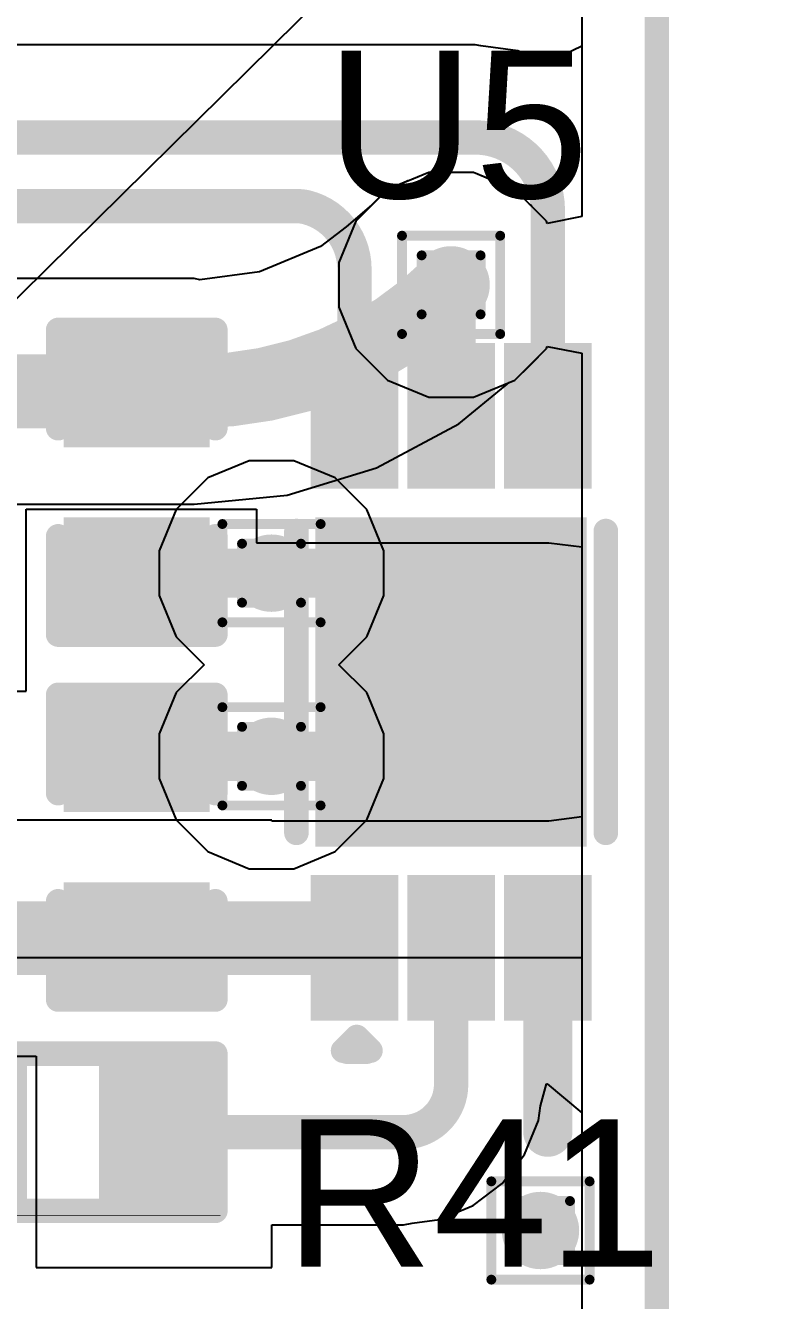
# Model space of a CAD drawing. Header units: inches. Extents: x -12 to 5357, y -8 to 5291.
# Drawn here: x 42.74 to 46.59, y 44.41 to 51 of the extents above; entities that cross this region are included whole.
import ezdxf

# ---------------------------------------------------------------- set-up
doc = ezdxf.new("R2010")
doc.units = ezdxf.units.IN
for name, color, linetype in [('Board Outline', 216, 'Continuous'), ('Bottom Layer', 5, 'Continuous'), ('Drill Drawing', 1, 'Continuous'), ('Ground', 16, 'Continuous'), ('Power', 76, 'Continuous'), ('Top Layer', 1, 'Continuous'), ('Top Overlay', 2, 'Continuous'), ('Top Paste', 8, 'Continuous'), ('Top Solder', 216, 'Continuous'), ('Via Holes', 16, 'Continuous')]:
    doc.layers.add(name, color=color, linetype=linetype)
doc.styles.add('Arial', font='', dxfattribs={"height": 0.2})
doc.styles.get('Arial').set_extended_font_data('Arial')

# ---------------------------------------------------------------- blocks, each defined once
blk = doc.blocks.new('6_WSOF_18')
at = {"layer": 'Top Layer'}
for points in [[(-1.65, 0.625), (-1.1, 0.625), (-1.1, 0.375), (-1.65, 0.375)], [(-0.75, 0.6), (0.75, 0.6), (0.75, -0.6), (-0.75, -0.6)], [(1.1, 0.625), (1.65, 0.625), (1.65, 0.375), (1.1, 0.375)], [(-1.65, 0.125), (-1.1, 0.125), (-1.1, -0.125), (-1.65, -0.125)], [(1.1, 0.125), (1.65, 0.125), (1.65, -0.125), (1.1, -0.125)], [(-1.65, -0.375), (-1.1, -0.375), (-1.1, -0.625), (-1.65, -0.625)], [(1.1, -0.375), (1.65, -0.375), (1.65, -0.625), (1.1, -0.625)]]:
    blk.add_hatch(color=1, dxfattribs=at).paths.add_polyline_path(points)
at = {"layer": 'Top Paste'}
for points in [[(-1.65, 0.625), (-1.1, 0.625), (-1.1, 0.375), (-1.65, 0.375)], [(-0.75, 0.6), (0.75, 0.6), (0.75, -0.6), (-0.75, -0.6)], [(1.1, 0.625), (1.65, 0.625), (1.65, 0.375), (1.1, 0.375)], [(-1.65, 0.125), (-1.1, 0.125), (-1.1, -0.125), (-1.65, -0.125)], [(1.1, 0.125), (1.65, 0.125), (1.65, -0.125), (1.1, -0.125)], [(-1.65, -0.375), (-1.1, -0.375), (-1.1, -0.625), (-1.65, -0.625)], [(1.1, -0.375), (1.65, -0.375), (1.65, -0.625), (1.1, -0.625)]]:
    blk.add_hatch(color=8, dxfattribs=at).paths.add_polyline_path(points)
at = {"layer": 'Top Solder'}
for points in [[(-1.7516, 0.7266), (-0.9984, 0.7266), (-0.9984, 0.2734), (-1.7516, 0.2734)], [(0.9984, 0.7266), (1.7516, 0.7266), (1.7516, 0.2734), (0.9984, 0.2734)], [(-0.8516, 0.7016), (0.8516, 0.7016), (0.8516, -0.7016), (-0.8516, -0.7016)], [(-1.7516, 0.2266), (-0.9984, 0.2266), (-0.9984, -0.2266), (-1.7516, -0.2266)], [(0.9984, 0.2266), (1.7516, 0.2266), (1.7516, -0.2266), (0.9984, -0.2266)], [(-1.7516, -0.2734), (-0.9984, -0.2734), (-0.9984, -0.7266), (-1.7516, -0.7266)], [(0.9984, -0.2734), (1.7516, -0.2734), (1.7516, -0.7266), (0.9984, -0.7266)]]:
    blk.add_hatch(color=216, dxfattribs=at).paths.add_polyline_path(points)
at = {"layer": 'Top Overlay'}
for points in [[(-0.78, 0.8, 0.127, 0.127, 0), (0.78, 0.8, 0.127, 0.127, 0)], [(-1.9114, 0.5372, 0.127, 0.127, 0), (-1.9114, 0.4372, 0.127, 0.127, 0)], [(-1.9059, 0.5587, 0.127, 0.127, 0), (-1.8352, 0.488, 0.127, 0.127, 0)], [(-1.8352, 0.488, 0.127, 0.127, 0), (-1.9059, 0.4173, 0.127, 0.127, 0)], [(0.78, -0.8, 0.127, 0.127, 0), (-0.78, -0.8, 0.127, 0.127, 0)]]:
    blk.add_lwpolyline(points, format="xyseb", dxfattribs=at)
for points in [[(-0.8118, 0.8, 0.0635, 0.0635, 1), (-0.7483, 0.8, 0.0635, 0.0635, 1)], [(0.7483, 0.8, 0.0635, 0.0635, 1), (0.8118, 0.8, 0.0635, 0.0635, 1)], [(-1.9432, 0.5372, 0.0635, 0.0635, 1), (-1.8797, 0.5372, 0.0635, 0.0635, 1)], [(-1.9377, 0.5587, 0.0635, 0.0635, 1), (-1.8742, 0.5587, 0.0635, 0.0635, 1)], [(-1.867, 0.488, 0.0635, 0.0635, 1), (-1.8035, 0.488, 0.0635, 0.0635, 1)], [(-1.867, 0.488, 0.0635, 0.0635, 1), (-1.8035, 0.488, 0.0635, 0.0635, 1)], [(-1.9431, 0.4372, 0.0635, 0.0635, 1), (-1.8796, 0.4372, 0.0635, 0.0635, 1)], [(-1.9377, 0.4173, 0.0635, 0.0635, 1), (-1.8742, 0.4173, 0.0635, 0.0635, 1)], [(-0.8118, -0.8, 0.0635, 0.0635, 1), (-0.7483, -0.8, 0.0635, 0.0635, 1)], [(0.7483, -0.8, 0.0635, 0.0635, 1), (0.8118, -0.8, 0.0635, 0.0635, 1)]]:
    blk.add_lwpolyline(points, format="xyseb", close=True, dxfattribs=at)
blk = doc.blocks.new('14_VSON__4_3__20')
at = {"layer": 'Top Solder'}
blk.add_line((-0.8678, -2.2778), (-5350.8161, -5279.0699), dxfattribs=at)
blk = doc.blocks.new('R___0402_29')
at = {"layer": 'Top Layer'}
for points in [[(-0.6985, -0.3175), (-0.6985, 0.3175), (-0.2413, 0.3175), (-0.2413, -0.3175)], [(0.2413, -0.3175), (0.2413, 0.3175), (0.6985, 0.3175), (0.6985, -0.3175)]]:
    blk.add_hatch(color=1, dxfattribs=at).paths.add_polyline_path(points)
at = {"layer": 'Top Paste'}
for points in [[(-0.6985, -0.3175), (-0.6985, 0.3175), (-0.2413, 0.3175), (-0.2413, -0.3175)], [(0.2413, -0.3175), (0.2413, 0.3175), (0.6985, 0.3175), (0.6985, -0.3175)]]:
    blk.add_hatch(color=8, dxfattribs=at).paths.add_polyline_path(points)
at = {"layer": 'Top Solder'}
for points in [[(-0.7535, -0.3725), (-0.7535, 0.3725), (-0.1863, 0.3725), (-0.1863, -0.3725)], [(0.1863, -0.3725), (0.1863, 0.3725), (0.7535, 0.3725), (0.7535, -0.3725)]]:
    blk.add_hatch(color=216, dxfattribs=at).paths.add_polyline_path(points)
at = {"layer": 'Top Overlay'}
for points in [[(-0.7874, 0.4064, 0.127, 0.127, 0), (-0.7874, -0.4064, 0.127, 0.127, 0)], [(-0.7874, 0.4064, 0.127, 0.127, 0), (0.7874, 0.4064, 0.127, 0.127, 0)], [(0.7874, 0.4064, 0.127, 0.127, 0), (0.7874, -0.4064, 0.127, 0.127, 0)], [(-0.7874, -0.4064, 0.127, 0.127, 0), (0.7874, -0.4064, 0.127, 0.127, 0)], [(-0.8128, -0.4318, 0.00323, 0.00323, 0), (0.8128, -0.4318, 0.00323, 0.00323, 0)]]:
    blk.add_lwpolyline(points, format="xyseb", dxfattribs=at)
for points in [[(-0.8192, 0.4064, 0.0635, 0.0635, 1), (-0.7557, 0.4064, 0.0635, 0.0635, 1)], [(-0.8192, 0.4064, 0.0635, 0.0635, 1), (-0.7557, 0.4064, 0.0635, 0.0635, 1)], [(0.7556, 0.4064, 0.0635, 0.0635, 1), (0.8191, 0.4064, 0.0635, 0.0635, 1)], [(0.7556, 0.4064, 0.0635, 0.0635, 1), (0.8191, 0.4064, 0.0635, 0.0635, 1)], [(-0.8192, -0.4064, 0.0635, 0.0635, 1), (-0.7557, -0.4064, 0.0635, 0.0635, 1)], [(-0.8192, -0.4064, 0.0635, 0.0635, 1), (-0.7557, -0.4064, 0.0635, 0.0635, 1)], [(0.7557, -0.4064, 0.0635, 0.0635, 1), (0.8192, -0.4064, 0.0635, 0.0635, 1)], [(0.7557, -0.4064, 0.0635, 0.0635, 1), (0.8192, -0.4064, 0.0635, 0.0635, 1)], [(-0.8136, -0.4318, 0.00161, 0.00161, 1), (-0.812, -0.4318, 0.00161, 0.00161, 1)], [(0.812, -0.4318, 0.00161, 0.00161, 1), (0.8136, -0.4318, 0.00161, 0.00161, 1)]]:
    blk.add_lwpolyline(points, format="xyseb", close=True, dxfattribs=at)
blk = doc.blocks.new('C___0402_81')
at = {"layer": 'Top Layer'}
for points in [[(-0.6985, -0.3175), (-0.6985, 0.3175), (-0.2413, 0.3175), (-0.2413, -0.3175)], [(0.2413, -0.3175), (0.2413, 0.3175), (0.6985, 0.3175), (0.6985, -0.3175)]]:
    blk.add_hatch(color=1, dxfattribs=at).paths.add_polyline_path(points)
at = {"layer": 'Top Paste'}
for points in [[(-0.6985, -0.3175), (-0.6985, 0.3175), (-0.2413, 0.3175), (-0.2413, -0.3175)], [(0.2413, -0.3175), (0.2413, 0.3175), (0.6985, 0.3175), (0.6985, -0.3175)]]:
    blk.add_hatch(color=8, dxfattribs=at).paths.add_polyline_path(points)
at = {"layer": 'Top Solder'}
for points in [[(-0.7585, -0.3775), (-0.7585, 0.3775), (-0.1813, 0.3775), (-0.1813, -0.3775)], [(0.1813, -0.3775), (0.1813, 0.3775), (0.7585, 0.3775), (0.7585, -0.3775)]]:
    blk.add_hatch(color=216, dxfattribs=at).paths.add_polyline_path(points)
at = {"layer": 'Top Overlay'}
for points in [[(-0.7874, 0.4064, 0.127, 0.127, 0), (-0.2794, 0.4064, 0.127, 0.127, 0)], [(-0.7874, 0.4064, 0.127, 0.127, 0), (-0.7874, -0.4064, 0.127, 0.127, 0)], [(0.2794, 0.4064, 0.127, 0.127, 0), (0.7874, 0.4064, 0.127, 0.127, 0)], [(0.7874, 0.4064, 0.127, 0.127, 0), (0.7874, -0.4064, 0.127, 0.127, 0)], [(-0.7874, -0.4064, 0.127, 0.127, 0), (-0.2794, -0.4064, 0.127, 0.127, 0)], [(0.2794, -0.4064, 0.127, 0.127, 0), (0.7874, -0.4064, 0.127, 0.127, 0)]]:
    blk.add_lwpolyline(points, format="xyseb", dxfattribs=at)
for points in [[(-0.8192, 0.4064, 0.0635, 0.0635, 1), (-0.7557, 0.4064, 0.0635, 0.0635, 1)], [(-0.8192, 0.4064, 0.0635, 0.0635, 1), (-0.7557, 0.4064, 0.0635, 0.0635, 1)], [(-0.3112, 0.4064, 0.0635, 0.0635, 1), (-0.2477, 0.4064, 0.0635, 0.0635, 1)], [(0.2476, 0.4064, 0.0635, 0.0635, 1), (0.3111, 0.4064, 0.0635, 0.0635, 1)], [(0.7556, 0.4064, 0.0635, 0.0635, 1), (0.8191, 0.4064, 0.0635, 0.0635, 1)], [(0.7556, 0.4064, 0.0635, 0.0635, 1), (0.8191, 0.4064, 0.0635, 0.0635, 1)], [(-0.8192, -0.4064, 0.0635, 0.0635, 1), (-0.7557, -0.4064, 0.0635, 0.0635, 1)], [(-0.8192, -0.4064, 0.0635, 0.0635, 1), (-0.7557, -0.4064, 0.0635, 0.0635, 1)], [(-0.3112, -0.4064, 0.0635, 0.0635, 1), (-0.2477, -0.4064, 0.0635, 0.0635, 1)], [(0.2476, -0.4064, 0.0635, 0.0635, 1), (0.3111, -0.4064, 0.0635, 0.0635, 1)], [(0.7556, -0.4064, 0.0635, 0.0635, 1), (0.8191, -0.4064, 0.0635, 0.0635, 1)], [(0.7556, -0.4064, 0.0635, 0.0635, 1), (0.8191, -0.4064, 0.0635, 0.0635, 1)]]:
    blk.add_lwpolyline(points, format="xyseb", close=True, dxfattribs=at)
blk = doc.blocks.new('C___0402_82')
at = {"layer": 'Top Layer'}
for points in [[(-0.6985, -0.3175), (-0.6985, 0.3175), (-0.2413, 0.3175), (-0.2413, -0.3175)], [(0.2413, -0.3175), (0.2413, 0.3175), (0.6985, 0.3175), (0.6985, -0.3175)]]:
    blk.add_hatch(color=1, dxfattribs=at).paths.add_polyline_path(points)
at = {"layer": 'Top Paste'}
for points in [[(-0.6985, -0.3175), (-0.6985, 0.3175), (-0.2413, 0.3175), (-0.2413, -0.3175)], [(0.2413, -0.3175), (0.2413, 0.3175), (0.6985, 0.3175), (0.6985, -0.3175)]]:
    blk.add_hatch(color=8, dxfattribs=at).paths.add_polyline_path(points)
at = {"layer": 'Top Solder'}
for points in [[(-0.7585, -0.3775), (-0.7585, 0.3775), (-0.1813, 0.3775), (-0.1813, -0.3775)], [(0.1813, -0.3775), (0.1813, 0.3775), (0.7585, 0.3775), (0.7585, -0.3775)]]:
    blk.add_hatch(color=216, dxfattribs=at).paths.add_polyline_path(points)
at = {"layer": 'Top Overlay'}
for points in [[(-0.2794, 0.4064, 0.127, 0.127, 0), (-0.7874, 0.4064, 0.127, 0.127, 0)], [(-0.7874, -0.4064, 0.127, 0.127, 0), (-0.7874, 0.4064, 0.127, 0.127, 0)], [(0.2794, 0.4064, 0.127, 0.127, 0), (0.7874, 0.4064, 0.127, 0.127, 0)], [(0.7874, -0.4064, 0.127, 0.127, 0), (0.7874, 0.4064, 0.127, 0.127, 0)], [(-0.7874, -0.4064, 0.127, 0.127, 0), (-0.2794, -0.4064, 0.127, 0.127, 0)], [(0.2794, -0.4064, 0.127, 0.127, 0), (0.7874, -0.4064, 0.127, 0.127, 0)]]:
    blk.add_lwpolyline(points, format="xyseb", dxfattribs=at)
for points in [[(-0.8192, 0.4064, 0.0635, 0.0635, 1), (-0.7557, 0.4064, 0.0635, 0.0635, 1)], [(-0.8192, 0.4064, 0.0635, 0.0635, 1), (-0.7557, 0.4064, 0.0635, 0.0635, 1)], [(-0.3112, 0.4064, 0.0635, 0.0635, 1), (-0.2477, 0.4064, 0.0635, 0.0635, 1)], [(0.2476, 0.4064, 0.0635, 0.0635, 1), (0.3111, 0.4064, 0.0635, 0.0635, 1)], [(0.7556, 0.4064, 0.0635, 0.0635, 1), (0.8191, 0.4064, 0.0635, 0.0635, 1)], [(0.7556, 0.4064, 0.0635, 0.0635, 1), (0.8191, 0.4064, 0.0635, 0.0635, 1)], [(-0.8192, -0.4064, 0.0635, 0.0635, 1), (-0.7557, -0.4064, 0.0635, 0.0635, 1)], [(-0.8192, -0.4064, 0.0635, 0.0635, 1), (-0.7557, -0.4064, 0.0635, 0.0635, 1)], [(-0.3112, -0.4064, 0.0635, 0.0635, 1), (-0.2477, -0.4064, 0.0635, 0.0635, 1)], [(0.2477, -0.4064, 0.0635, 0.0635, 1), (0.3112, -0.4064, 0.0635, 0.0635, 1)], [(0.7556, -0.4064, 0.0635, 0.0635, 1), (0.8191, -0.4064, 0.0635, 0.0635, 1)], [(0.7556, -0.4064, 0.0635, 0.0635, 1), (0.8191, -0.4064, 0.0635, 0.0635, 1)]]:
    blk.add_lwpolyline(points, format="xyseb", close=True, dxfattribs=at)

msp = doc.modelspace()

# ---------------------------------------------------------------- hatches: boundary and pattern name
at = {"layer": 'Bottom Layer'}
h = msp.add_hatch(color=5, dxfattribs=at)
edge = h.paths.add_edge_path()
edge.add_arc((44.9366, 49.657), 0.2, 0, 360)
h = msp.add_hatch(color=5, dxfattribs=at)
edge = h.paths.add_edge_path()
edge.add_arc((44.0078, 48.1668), 0.2, 0, 360)
h = msp.add_hatch(color=5, dxfattribs=at)
edge = h.paths.add_edge_path()
edge.add_arc((44.0078, 47.2202), 0.2, 0, 360)
h = msp.add_hatch(color=5, dxfattribs=at)
edge = h.paths.add_edge_path()
edge.add_arc((45.3987, 44.7691), 0.2, 0, 360)
at = {"layer": 'Ground'}
h = msp.add_hatch(color=16, dxfattribs=at)
edge = h.paths.add_edge_path()
edge.add_arc((44.9366, 49.657), 0.2, 0, 360)
h = msp.add_hatch(color=16, dxfattribs=at)
edge = h.paths.add_edge_path()
edge.add_arc((44.0078, 48.1668), 0.2, 0, 360)
h = msp.add_hatch(color=16, dxfattribs=at)
edge = h.paths.add_edge_path()
edge.add_arc((44.0078, 47.2202), 0.2, 0, 360)
h = msp.add_hatch(color=16, dxfattribs=at)
edge = h.paths.add_edge_path()
edge.add_arc((45.3987, 44.7691), 0.2, 0, 360)
at = {"layer": 'Power'}
h = msp.add_hatch(color=76, dxfattribs=at)
edge = h.paths.add_edge_path()
edge.add_arc((44.9366, 49.657), 0.2, 0, 360)
h = msp.add_hatch(color=76, dxfattribs=at)
edge = h.paths.add_edge_path()
edge.add_arc((44.0078, 48.1668), 0.2, 0, 360)
h = msp.add_hatch(color=76, dxfattribs=at)
edge = h.paths.add_edge_path()
edge.add_arc((44.0078, 47.2202), 0.2, 0, 360)
h = msp.add_hatch(color=76, dxfattribs=at)
edge = h.paths.add_edge_path()
edge.add_arc((45.3987, 44.7691), 0.2, 0, 360)
at = {"layer": 'Top Layer'}
h = msp.add_hatch(color=1, dxfattribs=at)
edge = h.paths.add_edge_path()
edge.add_arc((44.9366, 49.657), 0.2, 0, 360)
h = msp.add_hatch(color=1, dxfattribs=at)
edge = h.paths.add_edge_path()
edge.add_arc((44.0078, 48.1668), 0.2, 0, 360)
h = msp.add_hatch(color=1, dxfattribs=at)
edge = h.paths.add_edge_path()
edge.add_arc((44.0078, 47.2202), 0.2, 0, 360)
h = msp.add_hatch(color=1, dxfattribs=at)
edge = h.paths.add_edge_path()
edge.add_arc((45.3987, 44.7691), 0.2, 0, 360)
at = {"layer": 'Via Holes'}
h = msp.add_hatch(color=7, dxfattribs=at)
edge = h.paths.add_edge_path()
edge.add_arc((44.9366, 49.657), 0.1, 0, 360)
h = msp.add_hatch(color=7, dxfattribs=at)
edge = h.paths.add_edge_path()
edge.add_arc((44.0078, 48.1668), 0.1, 0, 360)
h = msp.add_hatch(color=7, dxfattribs=at)
edge = h.paths.add_edge_path()
edge.add_arc((44.0078, 47.2202), 0.1, 0, 360)
h = msp.add_hatch(color=7, dxfattribs=at)
edge = h.paths.add_edge_path()
edge.add_arc((45.3987, 44.7691), 0.1, 0, 360)

# ---------------------------------------------------------------- linework, layer by layer
at = {"layer": 'Board Outline'}
msp.add_lwpolyline([(46.0001, -1.4599, 0.127, 0.127, 0), (46.0001, 55.438, 0.127, 0.127, 0)], format="xyseb", dxfattribs=at)
at = {"layer": 'Bottom Layer'}
for p, q in [((45.6117, 55.438), (45.6117, 50.0102)), ((44.8211, 50.238), (44.7222, 50.197)), ((44.9281, 50.238), (44.8211, 50.238)), ((44.9366, 50.2397), (44.9281, 50.238)), ((44.9452, 50.238), (44.9366, 50.2397)), ((45.0522, 50.238), (44.9452, 50.238)), ((45.1511, 50.197), (45.0522, 50.238)), ((44.7064, 50.1905), (44.6075, 50.1495)), ((44.7136, 50.1953), (44.7064, 50.1905)), ((44.7222, 50.197), (44.7136, 50.1953)), ((45.1596, 50.1953), (45.1511, 50.197)), ((45.1669, 50.1905), (45.1596, 50.1953)), ((45.2657, 50.1495), (45.1669, 50.1905)), ((44.6075, 50.1495), (44.5246, 50.069)), ((45.3414, 50.0739), (45.2657, 50.1495)), ((44.5246, 50.069), (44.3935, 49.9563)), ((45.3487, 50.069), (45.3414, 50.0739)), ((45.3535, 50.0618), (45.3487, 50.069)), ((45.4292, 49.9861), (45.3535, 50.0618)), ((44.3935, 49.9563), (44.2609, 49.8546)), ((45.4339, 49.9748), (45.4292, 49.9861)), ((45.6117, 50.0102), (45.4339, 49.9748)), ((44.2609, 49.8546), (43.9459, 49.7241)), ((43.9459, 49.7241), (43.637, 49.6834)), ((43.6078, 49.6893), (41.323, 49.6893)), ((43.637, 49.6834), (43.6078, 49.6893)), ((45.3491, 49.2445), (45.4292, 49.3279)), ((45.4292, 49.3279), (45.4339, 49.3392)), ((45.4339, 49.3392), (45.6117, 49.3038)), ((45.6117, 49.3038), (45.6117, 43.8106)), ((45.2657, 49.1645), (45.3491, 49.2445)), ((45.2372, 49.1526), (45.2657, 49.1645)), ((44.9759, 48.9382), (45.2162, 49.1354)), ((45.2162, 49.1354), (45.2372, 49.1526)), ((44.5502, 48.7107), (44.9759, 48.9382)), ((44.0882, 48.5705), (44.5502, 48.7107)), ((43.6078, 48.5232), (44.0882, 48.5705)), ((41.323, 48.5239), (43.6078, 48.5239)), ((43.6078, 48.5239), (43.6078, 48.5232))]:
    msp.add_line(p, q, dxfattribs=at)
for points in [[(44.9366, 49.657, 0.381, 0.381, -0.198912), (43.6078, 49.1066, 0.381, 0.381, 0)], [(41.323, 49.1066, 0.381, 0.381, 0), (43.6078, 49.1066, 0.381, 0.381, 0)]]:
    msp.add_lwpolyline(points, format="xyseb", dxfattribs=at)
for points in [[(44.8414, 49.657, 0.1905, 0.1905, 1), (45.0319, 49.657, 0.1905, 0.1905, 1)], [(43.5125, 49.1066, 0.1905, 0.1905, 1), (43.703, 49.1066, 0.1905, 0.1905, 1)], [(43.5125, 49.1066, 0.1905, 0.1905, 1), (43.703, 49.1066, 0.1905, 0.1905, 1)]]:
    msp.add_lwpolyline(points, format="xyseb", close=True, dxfattribs=at)
at = {"layer": 'Drill Drawing'}
for points in [[(44.6826, 49.911, 0.0508, 0.0508, 0), (45.1906, 49.911, 0.0508, 0.0508, 0)], [(44.6826, 49.403, 0.0508, 0.0508, 0), (44.6826, 49.911, 0.0508, 0.0508, 0)], [(45.1906, 49.403, 0.0508, 0.0508, 0), (45.1906, 49.911, 0.0508, 0.0508, 0)], [(44.7842, 49.8094, 0.0508, 0.0508, 0), (45.089, 49.8094, 0.0508, 0.0508, 0)], [(44.7842, 49.5046, 0.0508, 0.0508, 0), (44.7842, 49.8094, 0.0508, 0.0508, 0)], [(45.089, 49.5046, 0.0508, 0.0508, 0), (45.089, 49.8094, 0.0508, 0.0508, 0)], [(44.7842, 49.5046, 0.0508, 0.0508, 0), (45.089, 49.5046, 0.0508, 0.0508, 0)], [(44.6826, 49.403, 0.0508, 0.0508, 0), (45.1906, 49.403, 0.0508, 0.0508, 0)], [(43.7538, 48.4208, 0.0508, 0.0508, 0), (44.2618, 48.4208, 0.0508, 0.0508, 0)], [(43.7538, 47.9128, 0.0508, 0.0508, 0), (43.7538, 48.4208, 0.0508, 0.0508, 0)], [(44.2618, 47.9128, 0.0508, 0.0508, 0), (44.2618, 48.4208, 0.0508, 0.0508, 0)], [(43.8554, 48.3192, 0.0508, 0.0508, 0), (44.1602, 48.3192, 0.0508, 0.0508, 0)], [(43.8554, 48.0144, 0.0508, 0.0508, 0), (43.8554, 48.3192, 0.0508, 0.0508, 0)], [(44.1602, 48.0144, 0.0508, 0.0508, 0), (44.1602, 48.3192, 0.0508, 0.0508, 0)], [(43.8554, 48.0144, 0.0508, 0.0508, 0), (44.1602, 48.0144, 0.0508, 0.0508, 0)], [(43.7538, 47.9128, 0.0508, 0.0508, 0), (44.2618, 47.9128, 0.0508, 0.0508, 0)], [(43.7538, 47.4742, 0.0508, 0.0508, 0), (44.2618, 47.4742, 0.0508, 0.0508, 0)], [(43.7538, 46.9662, 0.0508, 0.0508, 0), (43.7538, 47.4742, 0.0508, 0.0508, 0)], [(44.2618, 46.9662, 0.0508, 0.0508, 0), (44.2618, 47.4742, 0.0508, 0.0508, 0)], [(43.8554, 47.3726, 0.0508, 0.0508, 0), (44.1602, 47.3726, 0.0508, 0.0508, 0)], [(43.8554, 47.0678, 0.0508, 0.0508, 0), (43.8554, 47.3726, 0.0508, 0.0508, 0)], [(44.1602, 47.0678, 0.0508, 0.0508, 0), (44.1602, 47.3726, 0.0508, 0.0508, 0)], [(43.8554, 47.0678, 0.0508, 0.0508, 0), (44.1602, 47.0678, 0.0508, 0.0508, 0)], [(43.7538, 46.9662, 0.0508, 0.0508, 0), (44.2618, 46.9662, 0.0508, 0.0508, 0)], [(45.1447, 45.0231, 0.0508, 0.0508, 0), (45.6527, 45.0231, 0.0508, 0.0508, 0)], [(45.1447, 44.5151, 0.0508, 0.0508, 0), (45.1447, 45.0231, 0.0508, 0.0508, 0)], [(45.6527, 44.5151, 0.0508, 0.0508, 0), (45.6527, 45.0231, 0.0508, 0.0508, 0)], [(45.2463, 44.9215, 0.0508, 0.0508, 0), (45.5511, 44.9215, 0.0508, 0.0508, 0)], [(45.2463, 44.6167, 0.0508, 0.0508, 0), (45.2463, 44.9215, 0.0508, 0.0508, 0)], [(45.5511, 44.6167, 0.0508, 0.0508, 0), (45.5511, 44.9215, 0.0508, 0.0508, 0)], [(45.2463, 44.6167, 0.0508, 0.0508, 0), (45.5511, 44.6167, 0.0508, 0.0508, 0)], [(45.1447, 44.5151, 0.0508, 0.0508, 0), (45.6527, 44.5151, 0.0508, 0.0508, 0)]]:
    msp.add_lwpolyline(points, format="xyseb", dxfattribs=at)
for points in [[(44.6699, 49.911, 0.0254, 0.0254, 1), (44.6953, 49.911, 0.0254, 0.0254, 1)], [(44.6699, 49.911, 0.0254, 0.0254, 1), (44.6953, 49.911, 0.0254, 0.0254, 1)], [(45.1779, 49.911, 0.0254, 0.0254, 1), (45.2033, 49.911, 0.0254, 0.0254, 1)], [(45.1779, 49.911, 0.0254, 0.0254, 1), (45.2033, 49.911, 0.0254, 0.0254, 1)], [(44.7715, 49.8094, 0.0254, 0.0254, 1), (44.7969, 49.8094, 0.0254, 0.0254, 1)], [(44.7715, 49.8094, 0.0254, 0.0254, 1), (44.7969, 49.8094, 0.0254, 0.0254, 1)], [(45.0763, 49.8094, 0.0254, 0.0254, 1), (45.1017, 49.8094, 0.0254, 0.0254, 1)], [(45.0763, 49.8094, 0.0254, 0.0254, 1), (45.1017, 49.8094, 0.0254, 0.0254, 1)], [(44.7715, 49.5046, 0.0254, 0.0254, 1), (44.7969, 49.5046, 0.0254, 0.0254, 1)], [(44.7715, 49.5046, 0.0254, 0.0254, 1), (44.7969, 49.5046, 0.0254, 0.0254, 1)], [(45.0763, 49.5046, 0.0254, 0.0254, 1), (45.1017, 49.5046, 0.0254, 0.0254, 1)], [(45.0763, 49.5046, 0.0254, 0.0254, 1), (45.1017, 49.5046, 0.0254, 0.0254, 1)], [(44.6699, 49.403, 0.0254, 0.0254, 1), (44.6953, 49.403, 0.0254, 0.0254, 1)], [(44.6699, 49.403, 0.0254, 0.0254, 1), (44.6953, 49.403, 0.0254, 0.0254, 1)], [(45.1779, 49.403, 0.0254, 0.0254, 1), (45.2033, 49.403, 0.0254, 0.0254, 1)], [(45.1779, 49.403, 0.0254, 0.0254, 1), (45.2033, 49.403, 0.0254, 0.0254, 1)], [(43.7411, 48.4208, 0.0254, 0.0254, 1), (43.7665, 48.4208, 0.0254, 0.0254, 1)], [(43.7411, 48.4208, 0.0254, 0.0254, 1), (43.7665, 48.4208, 0.0254, 0.0254, 1)], [(44.2491, 48.4208, 0.0254, 0.0254, 1), (44.2745, 48.4208, 0.0254, 0.0254, 1)], [(44.2491, 48.4208, 0.0254, 0.0254, 1), (44.2745, 48.4208, 0.0254, 0.0254, 1)], [(43.8427, 48.3192, 0.0254, 0.0254, 1), (43.8681, 48.3192, 0.0254, 0.0254, 1)], [(43.8427, 48.3192, 0.0254, 0.0254, 1), (43.8681, 48.3192, 0.0254, 0.0254, 1)], [(44.1475, 48.3192, 0.0254, 0.0254, 1), (44.1729, 48.3192, 0.0254, 0.0254, 1)], [(44.1475, 48.3192, 0.0254, 0.0254, 1), (44.1729, 48.3192, 0.0254, 0.0254, 1)], [(43.8427, 48.0144, 0.0254, 0.0254, 1), (43.8681, 48.0144, 0.0254, 0.0254, 1)], [(43.8427, 48.0144, 0.0254, 0.0254, 1), (43.8681, 48.0144, 0.0254, 0.0254, 1)], [(44.1475, 48.0144, 0.0254, 0.0254, 1), (44.1729, 48.0144, 0.0254, 0.0254, 1)], [(44.1475, 48.0144, 0.0254, 0.0254, 1), (44.1729, 48.0144, 0.0254, 0.0254, 1)], [(43.7411, 47.9128, 0.0254, 0.0254, 1), (43.7665, 47.9128, 0.0254, 0.0254, 1)], [(43.7411, 47.9128, 0.0254, 0.0254, 1), (43.7665, 47.9128, 0.0254, 0.0254, 1)], [(44.2491, 47.9128, 0.0254, 0.0254, 1), (44.2745, 47.9128, 0.0254, 0.0254, 1)], [(44.2491, 47.9128, 0.0254, 0.0254, 1), (44.2745, 47.9128, 0.0254, 0.0254, 1)], [(43.7411, 47.4742, 0.0254, 0.0254, 1), (43.7665, 47.4742, 0.0254, 0.0254, 1)], [(43.7411, 47.4742, 0.0254, 0.0254, 1), (43.7665, 47.4742, 0.0254, 0.0254, 1)], [(44.2491, 47.4742, 0.0254, 0.0254, 1), (44.2745, 47.4742, 0.0254, 0.0254, 1)], [(44.2491, 47.4742, 0.0254, 0.0254, 1), (44.2745, 47.4742, 0.0254, 0.0254, 1)], [(43.8427, 47.3726, 0.0254, 0.0254, 1), (43.8681, 47.3726, 0.0254, 0.0254, 1)], [(43.8427, 47.3726, 0.0254, 0.0254, 1), (43.8681, 47.3726, 0.0254, 0.0254, 1)], [(44.1475, 47.3726, 0.0254, 0.0254, 1), (44.1729, 47.3726, 0.0254, 0.0254, 1)], [(44.1475, 47.3726, 0.0254, 0.0254, 1), (44.1729, 47.3726, 0.0254, 0.0254, 1)], [(43.8427, 47.0678, 0.0254, 0.0254, 1), (43.8681, 47.0678, 0.0254, 0.0254, 1)], [(43.8427, 47.0678, 0.0254, 0.0254, 1), (43.8681, 47.0678, 0.0254, 0.0254, 1)], [(44.1475, 47.0678, 0.0254, 0.0254, 1), (44.1729, 47.0678, 0.0254, 0.0254, 1)], [(44.1475, 47.0678, 0.0254, 0.0254, 1), (44.1729, 47.0678, 0.0254, 0.0254, 1)], [(43.7411, 46.9662, 0.0254, 0.0254, 1), (43.7665, 46.9662, 0.0254, 0.0254, 1)], [(43.7411, 46.9662, 0.0254, 0.0254, 1), (43.7665, 46.9662, 0.0254, 0.0254, 1)], [(44.2491, 46.9662, 0.0254, 0.0254, 1), (44.2745, 46.9662, 0.0254, 0.0254, 1)], [(44.2491, 46.9662, 0.0254, 0.0254, 1), (44.2745, 46.9662, 0.0254, 0.0254, 1)], [(45.132, 45.0231, 0.0254, 0.0254, 1), (45.1574, 45.0231, 0.0254, 0.0254, 1)], [(45.132, 45.0231, 0.0254, 0.0254, 1), (45.1574, 45.0231, 0.0254, 0.0254, 1)], [(45.64, 45.0231, 0.0254, 0.0254, 1), (45.6654, 45.0231, 0.0254, 0.0254, 1)], [(45.64, 45.0231, 0.0254, 0.0254, 1), (45.6654, 45.0231, 0.0254, 0.0254, 1)], [(45.2336, 44.9215, 0.0254, 0.0254, 1), (45.259, 44.9215, 0.0254, 0.0254, 1)], [(45.2336, 44.9215, 0.0254, 0.0254, 1), (45.259, 44.9215, 0.0254, 0.0254, 1)], [(45.5384, 44.9215, 0.0254, 0.0254, 1), (45.5638, 44.9215, 0.0254, 0.0254, 1)], [(45.5384, 44.9215, 0.0254, 0.0254, 1), (45.5638, 44.9215, 0.0254, 0.0254, 1)], [(45.2336, 44.6167, 0.0254, 0.0254, 1), (45.259, 44.6167, 0.0254, 0.0254, 1)], [(45.2336, 44.6167, 0.0254, 0.0254, 1), (45.259, 44.6167, 0.0254, 0.0254, 1)], [(45.5384, 44.6167, 0.0254, 0.0254, 1), (45.5638, 44.6167, 0.0254, 0.0254, 1)], [(45.5384, 44.6167, 0.0254, 0.0254, 1), (45.5638, 44.6167, 0.0254, 0.0254, 1)], [(45.132, 44.5151, 0.0254, 0.0254, 1), (45.1574, 44.5151, 0.0254, 0.0254, 1)], [(45.132, 44.5151, 0.0254, 0.0254, 1), (45.1574, 44.5151, 0.0254, 0.0254, 1)], [(45.64, 44.5151, 0.0254, 0.0254, 1), (45.6654, 44.5151, 0.0254, 0.0254, 1)], [(45.64, 44.5151, 0.0254, 0.0254, 1), (45.6654, 44.5151, 0.0254, 0.0254, 1)]]:
    msp.add_lwpolyline(points, format="xyseb", close=True, dxfattribs=at)
at = {"layer": 'Ground'}
for p, q in [((45.6117, 55.438), (45.6117, 50.0102)), ((44.8211, 50.238), (44.6075, 50.1495)), ((45.0522, 50.238), (44.8211, 50.238)), ((45.2657, 50.1495), (45.0522, 50.238)), ((44.6075, 50.1495), (44.4441, 49.9861)), ((45.4292, 49.9861), (45.2657, 50.1495)), ((44.4441, 49.9861), (44.3556, 49.7726)), ((45.4339, 49.9748), (45.4292, 49.9861)), ((45.6117, 50.0102), (45.4339, 49.9748)), ((44.3556, 49.7726), (44.3556, 49.5414)), ((44.3556, 49.5414), (44.4441, 49.3279)), ((44.4441, 49.3279), (44.6075, 49.1645)), ((45.2657, 49.1645), (45.4292, 49.3279)), ((45.4292, 49.3279), (45.4339, 49.3392)), ((45.4339, 49.3392), (45.6117, 49.3038)), ((45.6117, 49.3038), (45.6117, 43.8106)), ((44.6075, 49.1645), (44.8211, 49.076)), ((45.0522, 49.076), (45.2657, 49.1645)), ((44.8211, 49.076), (45.0522, 49.076))]:
    msp.add_line(p, q, dxfattribs=at)
at = {"layer": 'Power'}
for p, q in [((45.6117, 55.438), (45.6117, 50.0102)), ((44.8211, 50.238), (44.6075, 50.1495)), ((45.0522, 50.238), (44.8211, 50.238)), ((45.2657, 50.1495), (45.0522, 50.238)), ((44.6075, 50.1495), (44.4441, 49.9861)), ((45.4292, 49.9861), (45.2657, 50.1495)), ((44.4441, 49.9861), (44.3556, 49.7726)), ((45.4339, 49.9748), (45.4292, 49.9861)), ((45.6117, 50.0102), (45.4339, 49.9748)), ((44.3556, 49.7726), (44.3556, 49.5414)), ((44.3556, 49.5414), (44.4441, 49.3279)), ((44.4441, 49.3279), (44.6075, 49.1645)), ((45.2657, 49.1645), (45.4292, 49.3279)), ((45.4292, 49.3279), (45.4339, 49.3392)), ((45.4339, 49.3392), (45.6117, 49.3038)), ((45.6117, 49.3038), (45.6117, 46.1779)), ((44.6075, 49.1645), (44.8211, 49.076)), ((45.0522, 49.076), (45.2657, 49.1645)), ((44.8211, 49.076), (45.0522, 49.076)), ((43.8923, 48.7478), (43.6787, 48.6593)), ((44.1234, 48.7478), (43.8923, 48.7478)), ((44.3369, 48.6593), (44.1234, 48.7478)), ((43.6787, 48.6593), (43.5153, 48.4959)), ((44.5004, 48.4959), (44.3369, 48.6593)), ((43.5153, 48.4959), (43.4268, 48.2823)), ((44.5888, 48.2823), (44.5004, 48.4959)), ((43.4268, 48.2823), (43.4268, 48.0512)), ((44.5888, 48.0512), (44.5888, 48.2823)), ((43.4268, 48.0512), (43.5153, 47.8377)), ((44.5004, 47.8377), (44.5888, 48.0512)), ((43.5153, 47.8377), (43.6595, 47.6935)), ((44.3562, 47.6935), (44.5004, 47.8377)), ((43.6595, 47.6935), (43.5153, 47.5493)), ((44.5004, 47.5493), (44.3562, 47.6935)), ((43.5153, 47.5493), (43.4268, 47.3357)), ((44.5888, 47.3357), (44.5004, 47.5493)), ((43.4268, 47.3357), (43.4268, 47.1046)), ((44.5888, 47.1046), (44.5888, 47.3357)), ((43.4268, 47.1046), (43.5153, 46.8911)), ((44.5004, 46.8911), (44.5888, 47.1046)), ((43.5153, 46.8911), (43.6787, 46.7276)), ((44.3369, 46.7276), (44.5004, 46.8911)), ((43.6787, 46.7276), (43.8923, 46.6392)), ((44.1234, 46.6392), (44.3369, 46.7276)), ((43.8923, 46.6392), (44.1234, 46.6392)), ((45.6117, 46.1779), (32.5628, 46.1779))]:
    msp.add_line(p, q, dxfattribs=at)
at = {"layer": 'Top Layer'}
for p, q in [((45.6117, 55.438), (45.6117, 50.8904)), ((45.0616, 50.8981), (30.3995, 50.8981)), ((45.0901, 50.8924), (45.0616, 50.8981)), ((45.2822, 50.8672), (45.0901, 50.8924)), ((45.6117, 50.8904), (45.4339, 50.8043)), ((45.4339, 50.8043), (45.2822, 50.8672)), ((42.7395, 47.5572), (42.7395, 48.497)), ((42.7395, 48.497), (43.9306, 48.497)), ((43.9306, 48.497), (43.9306, 48.3236)), ((43.9306, 48.3236), (44.4306, 48.3236)), ((44.4306, 48.3236), (44.4306, 48.3236)), ((44.4306, 48.3236), (45.4426, 48.3236)), ((45.4426, 48.3236), (45.4426, 48.3236)), ((45.4426, 48.3236), (45.4426, 48.3236)), ((45.4426, 48.3236), (45.6117, 48.3024)), ((45.6117, 48.3024), (45.6117, 46.9067)), ((42.6237, 47.5572), (42.7395, 47.5572)), ((44.0095, 46.89), (42.6237, 46.89)), ((44.0095, 46.8856), (44.0095, 46.89)), ((44.4306, 46.8856), (44.0095, 46.8856)), ((45.4426, 46.8856), (44.4306, 46.8856)), ((44.4306, 46.8856), (44.4306, 46.8856)), ((45.6117, 46.9067), (45.4426, 46.8856)), ((45.4426, 46.8856), (45.4426, 46.8856)), ((42.6125, 45.6708), (42.7903, 45.6708)), ((42.7903, 45.6708), (42.7903, 44.5786)), ((45.3982, 45.4142), (45.4295, 45.5266)), ((45.4295, 45.5266), (45.4339, 45.5273)), ((45.4339, 45.5273), (45.6117, 45.3774)), ((45.3881, 45.3371), (45.3982, 45.4142)), ((45.6117, 45.3774), (45.6117, 43.8106)), ((45.3158, 45.1626), (45.3881, 45.3371)), ((45.2009, 45.0128), (45.3158, 45.1626)), ((45.0511, 44.8979), (45.2009, 45.0128)), ((44.8767, 44.8256), (45.0511, 44.8979)), ((44.7343, 44.8069), (44.8767, 44.8256)), ((44.0095, 44.5786), (44.0095, 44.798)), ((44.0095, 44.798), (44.6895, 44.798)), ((44.6895, 44.798), (44.7343, 44.8069)), ((42.7903, 44.5786), (44.0095, 44.5786))]:
    msp.add_line(p, q, dxfattribs=at)
for points in [[(30.3995, 50.419, 0.1778, 0.1778, 0), (45.0616, 50.419, 0.1778, 0.1778, 0)], [(45.0616, 50.419, 0.1778, 0.1778, -0.414214), (45.4366, 50.044, 0.1778, 0.1778, 0)], [(30.2522, 50.0634, 0.1778, 0.1778, 0), (44.1452, 50.0634, 0.1778, 0.1778, 0)], [(44.1452, 50.0634, 0.1778, 0.1778, -0.061201), (44.1883, 50.0581, 0.1778, 0.1778, 0)], [(44.1883, 50.0581, 0.1778, 0.1778, -0.343313), (44.4366, 49.739, 0.1778, 0.1778, 0)], [(45.4366, 48.9796, 0.1778, 0.1778, 0), (45.4366, 50.044, 0.1778, 0.1778, 0)], [(44.4366, 48.9796, 0.1778, 0.1778, 0), (44.4366, 49.739, 0.1778, 0.1778, 0)], [(44.9366, 48.9796, 0.254, 0.254, 0), (44.9366, 49.657, 0.254, 0.254, 0)], [(42.041, 49.1066, 0.381, 0.381, 0), (43.311, 49.1066, 0.381, 0.381, 0)], [(43.311, 48.1668, 0.254, 0.254, 0), (44.0078, 48.1668, 0.254, 0.254, 0)], [(44.0078, 48.1668, 0.254, 0.254, 0), (44.3744, 48.1668, 0.254, 0.254, 0)], [(44.3744, 48.1668, 0.254, 0.254, -0.414214), (44.9366, 47.6046, 0.254, 0.254, 0)], [(44.9366, 47.6046, 0.254, 0.254, -0.414214), (44.5522, 47.2202, 0.254, 0.254, 0)], [(43.311, 47.2202, 0.254, 0.254, 0), (44.0078, 47.2202, 0.254, 0.254, 0)], [(44.0078, 47.2202, 0.254, 0.254, 0), (44.5522, 47.2202, 0.254, 0.254, 0)], [(42.5413, 46.2804, 0.381, 0.381, 0), (43.311, 46.2804, 0.381, 0.381, 0)], [(43.311, 46.2804, 0.381, 0.381, 0), (44.3415, 46.2804, 0.381, 0.381, 0)], [(45.4366, 45.2771, 0.254, 0.254, 0), (45.4366, 46.2296, 0.254, 0.254, 0)], [(44.9366, 45.5242, 0.1778, 0.1778, 0), (44.9366, 46.2296, 0.1778, 0.1778, 0)], [(44.9366, 45.5242, 0.1778, 0.1778, -0.414214), (44.6895, 45.2771, 0.1778, 0.1778, 0)], [(43.3999, 45.2771, 0.1778, 0.1778, 0), (44.6895, 45.2771, 0.1778, 0.1778, 0)]]:
    msp.add_lwpolyline(points, format="xyseb", dxfattribs=at)
for points in [[(45.0172, 50.419, 0.0889, 0.0889, 1), (45.1061, 50.419, 0.0889, 0.0889, 1)], [(45.0172, 50.419, 0.0889, 0.0889, 1), (45.1061, 50.419, 0.0889, 0.0889, 1)], [(44.1008, 50.0634, 0.0889, 0.0889, 1), (44.1897, 50.0634, 0.0889, 0.0889, 1)], [(44.1008, 50.0634, 0.0889, 0.0889, 1), (44.1897, 50.0634, 0.0889, 0.0889, 1)], [(44.1438, 50.0581, 0.0889, 0.0889, 1), (44.2327, 50.0581, 0.0889, 0.0889, 1)], [(44.1438, 50.0581, 0.0889, 0.0889, 1), (44.2327, 50.0581, 0.0889, 0.0889, 1)], [(45.3922, 50.044, 0.0889, 0.0889, 1), (45.4811, 50.044, 0.0889, 0.0889, 1)], [(45.3922, 50.044, 0.0889, 0.0889, 1), (45.4811, 50.044, 0.0889, 0.0889, 1)], [(44.3922, 49.739, 0.0889, 0.0889, 1), (44.4811, 49.739, 0.0889, 0.0889, 1)], [(44.3922, 49.739, 0.0889, 0.0889, 1), (44.4811, 49.739, 0.0889, 0.0889, 1)], [(44.8731, 49.657, 0.127, 0.127, 1), (45.0001, 49.657, 0.127, 0.127, 1)], [(43.2158, 49.1066, 0.1905, 0.1905, 1), (43.4063, 49.1066, 0.1905, 0.1905, 1)], [(44.8731, 48.9796, 0.127, 0.127, 1), (45.0001, 48.9796, 0.127, 0.127, 1)], [(44.3922, 48.9796, 0.0889, 0.0889, 1), (44.4811, 48.9796, 0.0889, 0.0889, 1)], [(45.3922, 48.9796, 0.0889, 0.0889, 1), (45.4811, 48.9796, 0.0889, 0.0889, 1)], [(43.2475, 48.1668, 0.127, 0.127, 1), (43.3745, 48.1668, 0.127, 0.127, 1)], [(43.9443, 48.1668, 0.127, 0.127, 1), (44.0713, 48.1668, 0.127, 0.127, 1)], [(43.9443, 48.1668, 0.127, 0.127, 1), (44.0713, 48.1668, 0.127, 0.127, 1)], [(44.3109, 48.1668, 0.127, 0.127, 1), (44.4379, 48.1668, 0.127, 0.127, 1)], [(44.3109, 48.1668, 0.127, 0.127, 1), (44.4379, 48.1668, 0.127, 0.127, 1)], [(44.8731, 47.6046, 0.127, 0.127, 1), (45.0001, 47.6046, 0.127, 0.127, 1)], [(44.8731, 47.6046, 0.127, 0.127, 1), (45.0001, 47.6046, 0.127, 0.127, 1)], [(43.2475, 47.2202, 0.127, 0.127, 1), (43.3745, 47.2202, 0.127, 0.127, 1)], [(43.9443, 47.2202, 0.127, 0.127, 1), (44.0713, 47.2202, 0.127, 0.127, 1)], [(43.9443, 47.2202, 0.127, 0.127, 1), (44.0713, 47.2202, 0.127, 0.127, 1)], [(44.4887, 47.2202, 0.127, 0.127, 1), (44.6157, 47.2202, 0.127, 0.127, 1)], [(44.4887, 47.2202, 0.127, 0.127, 1), (44.6157, 47.2202, 0.127, 0.127, 1)], [(43.2158, 46.2804, 0.1905, 0.1905, 1), (43.4063, 46.2804, 0.1905, 0.1905, 1)], [(43.2158, 46.2804, 0.1905, 0.1905, 1), (43.4063, 46.2804, 0.1905, 0.1905, 1)], [(44.2463, 46.2804, 0.1905, 0.1905, 1), (44.4368, 46.2804, 0.1905, 0.1905, 1)], [(45.3731, 46.2296, 0.127, 0.127, 1), (45.5001, 46.2296, 0.127, 0.127, 1)], [(44.8922, 46.2296, 0.0889, 0.0889, 1), (44.9811, 46.2296, 0.0889, 0.0889, 1)], [(44.8922, 45.5242, 0.0889, 0.0889, 1), (44.9811, 45.5242, 0.0889, 0.0889, 1)], [(44.8922, 45.5242, 0.0889, 0.0889, 1), (44.9811, 45.5242, 0.0889, 0.0889, 1)], [(43.3555, 45.2771, 0.0889, 0.0889, 1), (43.4444, 45.2771, 0.0889, 0.0889, 1)], [(44.645, 45.2771, 0.0889, 0.0889, 1), (44.7339, 45.2771, 0.0889, 0.0889, 1)], [(44.645, 45.2771, 0.0889, 0.0889, 1), (44.7339, 45.2771, 0.0889, 0.0889, 1)], [(45.3731, 45.2771, 0.127, 0.127, 1), (45.5001, 45.2771, 0.127, 0.127, 1)]]:
    msp.add_lwpolyline(points, format="xyseb", close=True, dxfattribs=at)

# ---------------------------------------------------------------- block references
for name, p, rotation in [('14_VSON__4_3__20', (6.3967, 12.3683), 180), ('C___0402_81', (43.311, 48.6367), 90), ('6_WSOF_18', (44.9366, 47.6046), 90), ('C___0402_82', (43.311, 46.7503), 270)]:
    msp.add_blockref(name, p, dxfattribs=dict(rotation=rotation))
msp.add_blockref('R___0402_29', (42.93, 45.2771))

# ---------------------------------------------------------------- texts
at = {"layer": 'Top Overlay', "style": 'Arial'}
for s, p in [('U5', (44.2885, 50.106)), ('R41', (44.0747, 44.5816))]:
    msp.add_text(s, height=0.762, dxfattribs=at).set_placement(p)

doc.saveas('drawing.dxf')
